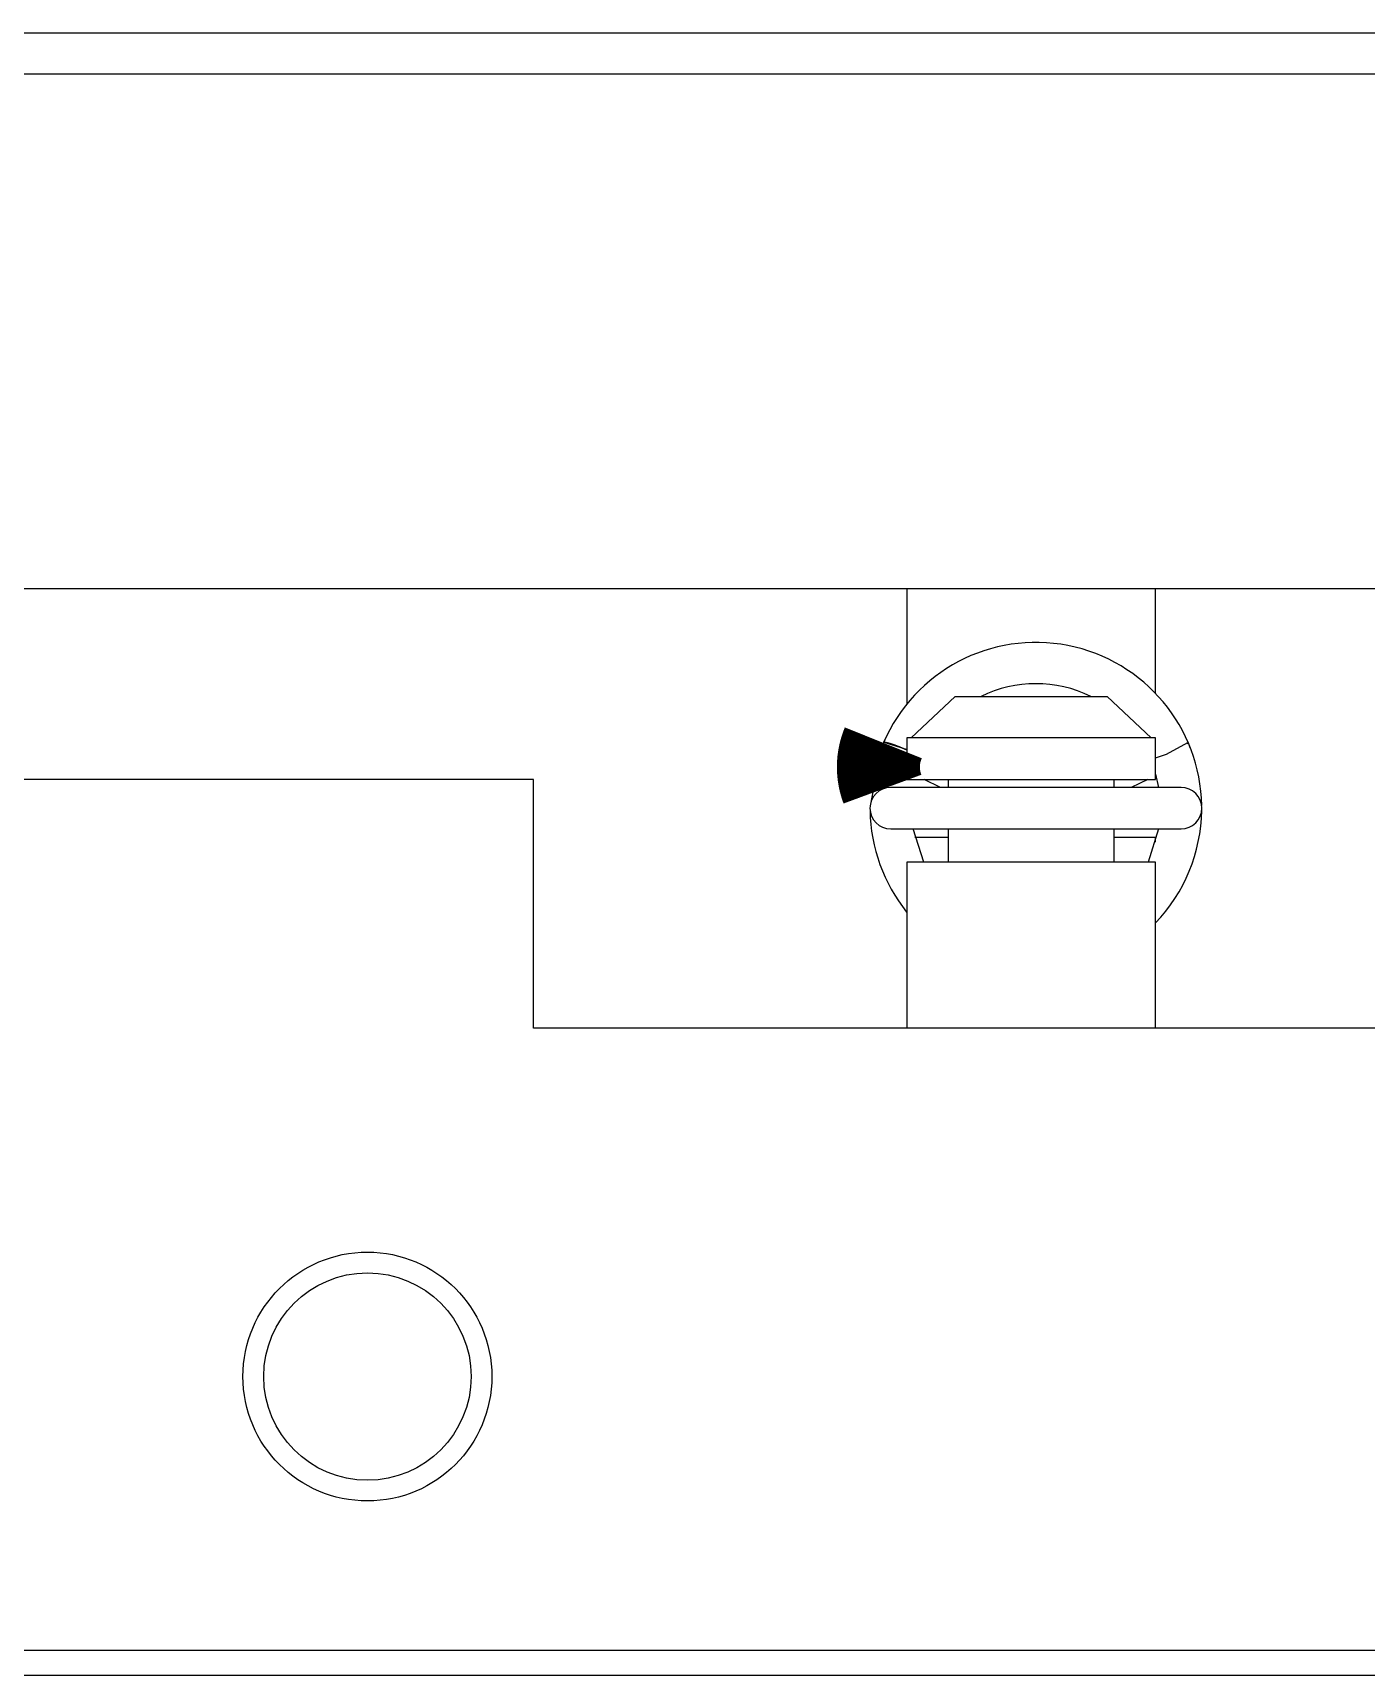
# Model space of a CAD drawing. Extents: x 535 to 879, y 88 to 377.
# Drawn here: x 614.33 to 630.4, y 159.33 to 179.13 of the extents above; entities that cross this region are included whole.
import ezdxf

# ---------------------------------------------------------------- set-up
doc = ezdxf.new("R2010")
doc.units = 0
doc.layers.get('0').update_dxf_attribs({"linetype": 'CONTINUOUS'})

msp = doc.modelspace()

# ---------------------------------------------------------------- linework, layer by layer
at = {"color": 7, "linetype": 'CONTINUOUS'}
for p, q in [((596.862847073795, 179.1346950307114), (655.862847073795, 179.1346950307114)), ((655.362847073795, 178.6346950307114), (597.362847073795, 178.6346950307114)), ((607.362847073795, 172.4346950307114), (645.362847073795, 172.4346950307114)), ((624.862847073795, 172.4346950307114), (624.862847073795, 171.0394550307114)), ((627.862847073795, 171.1691830307113), (627.862847073795, 172.4346950307114)), ((624.917164073795, 170.6346950307114), (625.446332073795, 171.1346950307114)), ((625.446332073795, 171.1346950307114), (627.2793620737949, 171.1346950307114)), ((627.2793620737949, 171.1346950307114), (627.808530073795, 170.6346950307114)), ((624.5598690737949, 170.5190730307114), (624.421343073795, 169.8166080307113)), ((624.619732073795, 170.6560700307113), (624.583721073795, 170.5771230307114)), ((624.5864300737951, 170.5836170307113), (624.8696210737951, 170.4959280307114)), ((624.917164073795, 170.6346950307114), (624.862847073795, 170.6346950307114)), ((624.862847073795, 170.6346950307114), (624.862847073795, 170.1346950307114)), ((627.808530073795, 170.6346950307114), (624.917164073795, 170.6346950307114)), ((627.862847073795, 170.6346950307114), (627.808530073795, 170.6346950307114)), ((627.862847073795, 170.1346950307114), (627.862847073795, 170.6346950307114)), ((627.9948400737951, 170.4389870307114), (628.2528090737951, 170.5772090307114)), ((628.2420990737951, 170.5663340307112), (628.2585010737951, 170.5732390307113)), ((628.280797073795, 170.5149690307113), (628.2581750737951, 170.5747770307113)), ((627.8628110737948, 170.3943930307113), (627.9948400737951, 170.4389870307114)), ((620.362847073795, 170.1346950307114), (613.862847073795, 170.1346950307114)), ((620.362847073795, 167.1346950307114), (620.362847073795, 170.1346950307114)), ((624.862847073795, 170.1346950307114), (627.862847073795, 170.1346950307114)), ((625.2716760737951, 170.0370690307114), (625.072170073795, 170.1346700307113)), ((625.362847073795, 170.1346950307114), (625.362847073795, 170.0370690307114)), ((625.362847073795, 170.1346950307114), (625.362847073795, 170.0370690307114)), ((627.362847073795, 170.0370690307114), (627.362847073795, 170.1346950307114)), ((627.362847073795, 170.0370690307114), (627.362847073795, 170.1346950307114)), ((627.767478073795, 170.1346560307114), (627.567982073795, 170.0370690307114)), ((627.863173073795, 170.1986120307114), (627.8999260737951, 170.0370790307113)), ((628.1698290737949, 170.0370690307114), (624.6698290737951, 170.0370690307114)), ((624.6698290737951, 169.5370690307114), (628.1698290737949, 169.5370690307114)), ((625.0681610737951, 169.1346820307114), (624.9397590737951, 169.5370420307114)), ((625.362847073795, 169.5370690307114), (625.362847073795, 169.4346950307114)), ((625.362847073795, 169.5370690307114), (625.362847073795, 169.1346950307114)), ((627.362847073795, 169.4346950307114), (627.362847073795, 169.5370690307114)), ((627.362847073795, 169.1346950307114), (627.362847073795, 169.5370690307114)), ((627.8996540737949, 169.5370530307114), (627.771747073795, 169.1346750307114)), ((625.362847073795, 169.4346950307114), (624.9612140737951, 169.4346950307114)), ((627.862847073795, 169.4346950307114), (627.362847073795, 169.4346950307114)), ((627.862847073795, 169.3756470307114), (627.862847073795, 169.4346950307114)), ((627.862847073795, 169.1346950307114), (624.862847073795, 169.1346950307114)), ((624.862847073795, 169.1346950307114), (624.862847073795, 167.1346950307114)), ((627.862847073795, 167.1346950307114), (627.862847073795, 169.1346950307114)), ((632.362847073795, 167.1346950307114), (620.362847073795, 167.1346950307114)), ((597.362847073795, 159.6346950307114), (655.362847073795, 159.6346950307114)), ((606.362847073795, 159.3346950307114), (646.362847073795, 159.3346950307114))]:
    msp.add_line(p, q, dxfattribs=at)
at = {"color": 7, "linetype": 'CONTINUOUS', "const_width": 1}
msp.add_lwpolyline([(624.5814830737949, 170.5747770307113), (624.568431073795, 170.5421950307114), (624.556340073795, 170.5071780307114), (624.546015073795, 170.4716100307113), (624.5374810737951, 170.4355800307114), (624.530757073795, 170.3991780307114), (624.5258590737951, 170.3624920307113), (624.522800073795, 170.3256120307113), (624.521585073795, 170.2886280307114), (624.5222180737949, 170.2516310307113), (624.5246970737951, 170.2147110307114), (624.5290160737948, 170.1779590307114), (624.535164073795, 170.1414630307113), (624.5431260737951, 170.1053140307114), (624.5528840737951, 170.0695990307114), (624.5644130737949, 170.0344060307114), (624.570985073795, 170.0166380307113)], dxfattribs=at)
at = {"color": 7, "linetype": 'CONTINUOUS'}
msp.add_polyline3d([(624.863, 170.4879999999999, 0), (624.86, 170.4889999999999, 0), (624.8569999999999, 170.49, 0), (624.854, 170.492, 0), (624.851, 170.493, 0), (624.847, 170.495, 0), (624.844, 170.4959999999999, 0), (624.8409999999999, 170.497, 0), (624.838, 170.499, 0), (624.835, 170.5, 0), (624.8319999999999, 170.5009999999999, 0), (624.829, 170.5029999999999, 0), (624.826, 170.504, 0), (624.8229999999999, 170.5049999999999, 0), (624.819, 170.507, 0), (624.816, 170.5079999999999, 0), (624.8129999999999, 170.509, 0), (624.81, 170.5109999999999, 0), (624.807, 170.5119999999999, 0), (624.8039999999999, 170.513, 0), (624.8009999999999, 170.5149999999999, 0), (624.797, 170.516, 0), (624.7939999999999, 170.517, 0), (624.7909999999999, 170.518, 0), (624.788, 170.52, 0), (624.7849999999999, 170.5209999999999, 0), (624.7819999999999, 170.522, 0), (624.779, 170.524, 0), (624.776, 170.525, 0), (624.773, 170.5259999999999, 0), (624.769, 170.527, 0), (624.7659999999998, 170.5279999999999, 0), (624.763, 170.53, 0), (624.76, 170.5309999999999, 0), (624.757, 170.532, 0), (624.754, 170.533, 0), (624.751, 170.534, 0), (624.748, 170.5349999999999, 0), (624.745, 170.537, 0), (624.7419999999998, 170.5379999999999, 0), (624.739, 170.539, 0), (624.736, 170.54, 0), (624.733, 170.541, 0), (624.73, 170.542, 0), (624.727, 170.5429999999999, 0), (624.724, 170.544, 0), (624.7219999999999, 170.5449999999999, 0), (624.719, 170.5459999999999, 0), (624.716, 170.547, 0), (624.7130000000001, 170.548, 0), (624.71, 170.549, 0), (624.7069999999999, 170.55, 0), (624.705, 170.5509999999999, 0), (624.702, 170.552, 0), (624.6990000000001, 170.5529999999999, 0), (624.696, 170.554, 0), (624.6939999999998, 170.555, 0), (624.691, 170.556, 0), (624.6879999999999, 170.557, 0), (624.686, 170.5579999999999, 0), (624.683, 170.5579999999999, 0), (624.68, 170.559, 0), (624.678, 170.56, 0), (624.675, 170.5609999999999, 0), (624.673, 170.562, 0), (624.6699999999998, 170.562, 0), (624.668, 170.563, 0), (624.6649999999998, 170.564, 0), (624.663, 170.565, 0), (624.661, 170.565, 0), (624.658, 170.5659999999999, 0), (624.656, 170.567, 0), (624.654, 170.567, 0), (624.651, 170.5679999999999, 0), (624.649, 170.569, 0), (624.6469999999999, 170.569, 0), (624.645, 170.57, 0), (624.643, 170.57, 0), (624.64, 170.571, 0), (624.638, 170.571, 0), (624.636, 170.572, 0), (624.634, 170.572, 0), (624.632, 170.5729999999999, 0), (624.6299999999999, 170.5729999999999, 0), (624.628, 170.574, 0), (624.627, 170.574, 0), (624.6249999999999, 170.5749999999999, 0), (624.623, 170.5749999999999, 0), (624.6209999999999, 170.5749999999999, 0), (624.619, 170.5759999999999, 0), (624.618, 170.5759999999999, 0), (624.6159999999999, 170.5759999999999, 0), (624.614, 170.577, 0), (624.613, 170.577, 0), (624.6109999999999, 170.577, 0), (624.61, 170.577, 0), (624.608, 170.578, 0), (624.6069999999999, 170.578, 0), (624.605, 170.578, 0), (624.604, 170.578, 0), (624.6030000000001, 170.578, 0), (624.601, 170.578, 0), (624.6, 170.579, 0), (624.599, 170.579, 0), (624.5980000000001, 170.579, 0), (624.596, 170.579, 0), (624.595, 170.579, 0), (624.594, 170.579, 0), (624.5930000000001, 170.579, 0), (624.5919999999999, 170.579, 0), (624.591, 170.579, 0), (624.59, 170.579, 0), (624.59, 170.579, 0), (624.589, 170.579, 0), (624.588, 170.578, 0), (624.587, 170.578, 0), (624.587, 170.578, 0), (624.586, 170.578, 0), (624.585, 170.578, 0), (624.585, 170.578, 0), (624.5840000000001, 170.577, 0), (624.5840000000001, 170.577, 0), (624.583, 170.577, 0), (624.583, 170.5759999999999, 0), (624.582, 170.5759999999999, 0), (624.582, 170.5759999999999, 0), (624.582, 170.5759999999999, 0), (624.582, 170.5749999999999, 0), (624.581, 170.5749999999999, 0)], dxfattribs=at)
at = {"color": 3, "linetype": 'CONTINUOUS'}
msp.add_circle((618.362847073795, 162.9346950307114), 1.5, dxfattribs=at)
at = {"color": 7, "linetype": 'CONTINUOUS'}
msp.add_circle((618.362847073795, 162.9346950307114), 1.25, dxfattribs=at)
for centre, radius, start, end in [((626.4196810737951, 169.7866900307114), 1.998899999999999, 0.8991730000001691, 156.7890179999998), ((626.4200150737948, 169.7876710307114), 1.500466, 63.87692300000046, 116.102316000001), ((624.6698290737951, 169.7870690307113), 0.25, 90, 270), ((628.1698290737949, 169.7870690307113), 0.25, 270, 90), ((626.425762073795, 169.7891380307114), 2.004739999999999, 180.907419, 218.7570399999991), ((626.4235070737949, 169.7857610307114), 1.994977, 316.1917269999997, 359.2349050000003)]:
    msp.add_arc(centre, radius, start, end, dxfattribs=at)

doc.saveas('drawing.dxf')
